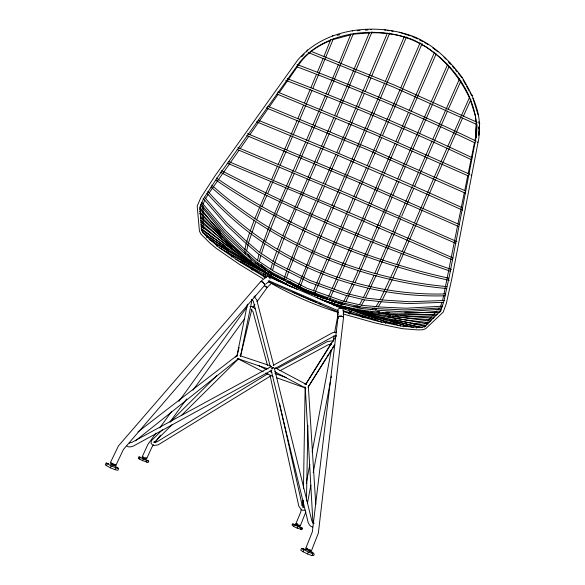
<?xml version="1.0" encoding="UTF-8"?>
<svg xmlns="http://www.w3.org/2000/svg" width="585" height="585" viewBox="0 0 585 585"><rect width="100%" height="100%" fill="white"/><g stroke="black" fill="none" stroke-linecap="round" stroke-linejoin="round"><path stroke-width="0.88" d="M303.154 507.517L303.271 500.226M303.469 488.373L305.151 387.197M306.46 500.855L307.878 425.258M301.736 548.423L308.317 552.028L312.631 553.695L312.273 555.253L311.849 555.604L307.534 553.936L303.008 551.743L300.953 550.317L300.844 549.71L301.736 548.423L306.167 549.71M478.837 128.832L478.918 127.062M117.431 468.161L117.468 467.459L115.055 466.282M292.675 523.941L301.18 527.97L300.895 529.176L297.165 528.109L293.626 526.434L291.973 524.95L292.675 523.941L296.485 525.198M478.815 135.047L479.422 125.409L478.932 137.76L451.978 277.955L446.348 303.41L443.247 312.068L425.631 328.741L422.604 329.764L417.544 329.903L402.422 328.675L389.8 326.123L375.329 322.993L343.029 313.984M478.83 135.04C482.223 114.309 472.504 94.536 462.07 77.3C449.477 60.474 434.136 45.228 414.524 36.87C376.382 22.208 324.924 27.597 297.553 60.248L214.929 175.968L200.852 197.657L197.203 206.03L199.434 231.155L200.977 234.146L209.949 243.097L216.165 248.289L239.206 264.223L262.855 278.672M478.822 128.78L478.954 127.018M343.512 317.56L318.35 533.11L311.505 550.646L310.796 550.565L305.823 548.167L312.332 531.875L338.145 316.405L341.238 316.09L343.022 316.748L343.519 317.545L343.022 316.77L341.238 316.105L338.137 316.419M139.011 456.907L146.828 460.636L146.469 461.806L142.513 460.636L138.352 458.362L139.011 456.907L140.29 457.258M106.17 463.035L111.223 465.967L115.94 467.81L115.479 469.316L115.084 469.675L110.368 467.832L105.315 464.885L106.17 463.035L108.781 463.671M244.874 249.459L246.358 242.855M236.523 356.711L236.684 355.834L235.389 357.121M284.317 278.116L284.127 280.741M246.585 251.075L248.471 242.833L255.557 222.388M301.377 509.242L300.631 512.343L295.886 523.743L296.61 524.204L300.346 525.688L305.787 512.029M302.05 505.667L303.059 500.299M306.255 483.312L309.794 464.534M312.149 452.015L331.505 349.172M333.019 341.121L334.028 335.761M334.7 332.178L337.391 317.874L338.057 317.896L337.399 317.86L338.152 318.116L337.391 317.874M251.894 267.469L251.733 269.634L252.515 269.97L253.181 269.568L253.459 268.142M307.476 503.085L310.847 485.199M313.216 472.68L330.766 379.68M331.103 377.888L331.439 376.104M257.473 260.603L258.914 254.68M259.33 261.4L260.8 255.491M247.396 304.134L236.896 356.316L239.075 347.453M240.53 356.155L252.069 299.608M457.572 225.722L444.022 293.831M457.938 223.931L464.322 192.582M464.687 190.79L467.781 175.566M468.146 173.774L474.53 142.433M474.896 140.641L475.62 137.058L476.439 125.117L475.905 137.131L476.175 123.479M143.208 457.916L142.601 457.748L145.68 459.093L146.038 457.36M443.664 295.527L442.509 300.595M477.696 142.535L477.835 141.884M309.582 550.763L310.247 551.209L309.75 551.158L310.087 549.666M240.552 356.111L251.872 309.077L251.294 309.896L251.594 309.516M471.188 175.632L471.349 174.959M270.811 269.034L272.442 263.287M272.486 270.57L274.328 264.106M479.605 124.13L479.773 123.493M312.595 293.224L312.624 294.569M263.974 273.897L263.404 276.047L263.521 276.785L264.296 277.122L264.961 276.72L265.531 274.577M442.07 302.269L440.344 306.95M298.555 285.4L298.131 287.374M284.559 277.283L286.745 270.68M300.419 286.204L299.966 288.164L299.849 287.176M286.423 278.087L288.639 271.498M114.324 465.506L114.653 465.814L113.834 465.616L114.272 464.176M259.85 251.762L270.043 223.982L285.736 187.763M343.285 311.673L375.767 320.697L390.063 323.746L402.597 326.24L417.456 327.359L422.377 327.19L425.266 326.159L424.249 326.935L440.6 310.927L443.649 302.248L449.236 276.778L476.095 137.131L476.848 125.227L476.38 137.212C480.044 95.933 449.207 56.869 413.259 39.846C376.886 25.828 326.079 30.515 299.981 61.871L217.649 177.138L203.521 198.812L199.821 207.163L201.686 230.921L201.562 229.656L202.995 232.545L206.425 236.311L217.795 246.49L228.384 253.963L240.559 262.329L265.634 277.626M246.585 242.022L249.568 232.859M315.315 293.794L315.527 293.1L314.825 293.626M424.783 326.993L424.988 326.328L394.831 319.651M261.268 254.036L264.676 243.821M272.954 261.729L276.771 250.987M274.592 263.323L284.069 238.124M202.907 204.64L204.794 200.055M250.131 231.214L254.263 219.975M110.368 467.832L111.223 465.967M298.803 284.698L318.364 236.691M265.254 242.175L277.802 210.936L294.496 173.043M287.286 269.18L300.551 235.865L315.49 201.496M300.668 285.502L307.82 267.213M308.317 552.028L307.534 553.936M289.187 269.999L298.167 247.111M142.513 460.636L143.179 459.174M206.768 237.773L207.404 236.398L228.728 249.839M297.78 526.624L297.165 528.109M216.933 246.161L217.554 244.801L225.254 249.232M277.378 249.4L282.131 237.291M231.821 257.027L232.428 255.689L246.036 262.731M315.037 292.515L314.335 294.372L315.527 293.1M254.892 218.388L270.753 181.438M256.501 220.011L261.305 208.282M330.657 39.795L323.798 56.796M333.274 38.968L312.807 88.591M350.92 34.01L339.183 62.77M353.208 34.032L328.09 94.653M282.752 235.755L307.352 178.966M284.383 237.356L289.904 224.084M369.347 32.738L334.591 115.764M313.458 291.023L315.973 284.88M371.994 31.919L336.529 116.598M308.485 265.605L326.657 222.87M315.322 291.827L322.949 273.736M316.492 74.368L310.869 87.765M317.538 71.86L323.103 58.471M299.169 244.705L304.902 231.104M387.402 33.082L349.925 121.877M389.712 33.126L371.629 76.284M338.481 64.452L326.152 93.827M316.631 283.308L326.869 259.17M297.816 118.755L303.461 105.351M304.522 102.843L310.167 89.439M299.747 119.581L312.097 90.265M404.162 36.935L385.435 81.205M406.502 36.943L380.396 98.419M261.985 206.666L266.935 195.295M313.048 124.737L325.443 95.494M320.646 112.196L308.295 141.168M321.355 110.528L327.381 96.328M364.338 93.49L358.305 107.633M365.033 91.852L370.941 77.922M333.874 117.439L321.501 146.338M330.115 131.669L335.812 118.272M401.529 253.195L396.63 264.617M402.231 251.557L413.792 224.464M409.054 240.896L393.032 277.89M409.756 239.25L422.407 209.759M291.154 134.331L297.114 120.393M293.085 135.157L299.396 120.4M349.208 123.552L336.748 152.634M357.596 109.307L338.686 153.46M384.733 82.843L352.06 159.04M379.694 100.057L367.168 129.263M323.629 272.135L348.104 215.302M370.802 241.503L359.036 268.625M371.512 239.835L396.944 180.626M392.067 233.473L374.656 273.721M392.769 231.828L405.105 203.068M400.696 218.658L376.945 273.773M290.803 135.15L278.248 164.297M286.167 151.288L280.171 165.124M286.862 149.68L292.734 135.976M306.364 140.341L312.346 126.375M290.591 222.483L296.273 209.437M305.589 229.503L324.602 185.898M366.451 130.938L353.647 160.685M327.549 257.59L340.031 228.618M400.096 89.403L367.292 165.57M400.805 87.772L420.118 42.742M422.107 43.59L389.288 119.896M379.153 227.36L360.638 270.211M379.855 225.715L392.199 196.984M414.494 222.819L427.116 193.606M323.081 147.983L329.406 133.3M319.052 235.09L330.869 207.894M360.06 182.315L353.925 196.523M360.784 180.641L366.576 167.222M368.521 168.056L355.863 197.357M368.879 167.222L375.234 152.495M375.943 150.857L381.712 137.468M382.436 135.793L388.564 121.57M382.166 173.087L395.087 143.193M368.513 204.765L332.148 288.537M369.223 203.112L381.808 173.921M384.462 173.094L397.032 144.027M351.292 250.124L339.424 277.312M351.987 248.523L370.459 205.598M383.745 174.754L371.168 203.946M397.646 178.988L430.648 103.048M399.592 179.822L405.588 165.943M392.901 195.353L398.882 181.46M405.815 201.43L412.169 186.681M401.749 216.187L413.756 188.333L333.457 153.387L256.603 121.826M305.655 141.98L286.46 186.132M295.579 170.586L307.586 142.806M320.792 147.968L308.068 177.328M316.017 164.29L297.005 207.785M316.726 162.659L322.73 148.802M336.031 154.286L323.373 183.419M337.969 155.12L325.318 184.253M351.344 160.692L331.929 205.452M353.281 161.526L340.609 190.805M340.748 226.958L353.216 198.154M349.165 212.852L355.161 198.988M408.44 112.342L402.326 126.462M409.149 110.704L434.538 52.226M395.811 141.519L401.603 128.137M410.392 113.176L397.756 142.352M411.101 111.538L436.176 53.871M412.527 185.862L418.582 171.895M414.465 186.695L427.05 157.753M427.474 192.787L433.887 178.023M429.412 193.62L435.467 179.675M423.109 208.15L429.054 194.439M277.531 165.935L271.469 179.814M279.462 166.762L267.652 193.664M316.565 199.032L322.657 185.065M327.381 221.203L339.9 192.436M406.29 164.305L412.103 150.937M412.834 149.263L419.006 135.055M419.737 133.38L448.995 66.69M419.291 170.257L432.008 141.087M432.732 139.42L459.671 78.47M427.774 156.085L447.51 111.011M431.357 101.424L447.737 64.204M395.928 266.226L380.126 299.608M448.249 109.344L460.921 80.913M434.238 177.204L440.096 163.851M440.827 162.184L447.042 147.998M447.781 146.33L469.638 97.147M436.176 178.037L462.567 118.038M463.305 116.378L470.859 99.618M338.028 280.471L334.057 289.356M358.364 270.131L353.026 282.007M331.498 289.992L328.624 296.302M360.301 270.972L354.949 282.84M373.947 275.294L368.652 286.752M376.235 275.345L365.713 297.421M153.511 444.775L151.764 447.445L146.689 458.662L142.25 456.724L147.881 444.454L155.968 433.127M333.399 290.811L330.496 297.114M352.316 283.557L347.497 293.889M354.247 284.39L345.633 302.138M392.323 279.44L387.16 290.27M115.947 465.265L123.406 449.463L265.034 284.844L263.082 282.336L261.407 281.502L260.544 281.707L118.448 445.909L110.302 462.801L115.947 465.265L115.472 464.826M385.573 323.395L386.144 322.035L368.184 315.732M367.892 288.325L363.139 297.97M416.271 328.17L416.849 326.759L389.625 319.724M346.788 295.366L343.768 301.333M386.385 291.835L382.027 300.427M111.655 462.896L110.74 464.102L111.062 464.402L112.342 465.031L113.015 463.678M330.13 297.889L329.165 299.652M337.055 306.891L337.859 305.348M362.459 299.344L359.534 304.639M364.353 300.156L361.398 305.443M349.815 310.964L348.77 312.902L348.923 313.662L349.706 313.999L351.38 311.637M379.299 301.114L375.884 306.854M381.193 301.933L378.188 306.971M205.627 198.556L208.333 194.183M201.467 230.651L201.818 230.059L225.678 246.292M296.668 524.862L296.259 524.782L296.763 525.103L297.67 523.582M199.624 213.949L200.004 213.328L221.035 234.022M362.737 315.315L361.983 316.536L362.144 317.297L362.927 317.64L364.309 315.995M308.558 386.4L325.867 358.539M326.832 356.989L328.755 353.896M329.713 352.345L331.154 350.02M332.602 347.702L334.042 345.377M336.207 335.973L305.684 384.382L331.461 342.861L331.264 343.973L330.956 343.607M308.083 387.175L334.854 344.974M326.415 298.218L327.541 297.048M209.269 192.743L238.994 150.308M307.366 49.864L306.664 51.919M111.062 464.402L111.932 463.152M240.033 148.817L248.903 136.129M249.941 134.63L268.193 108.51M269.232 107.011L278.102 94.324M279.14 92.832L297.392 66.705M298.438 65.213C306.087 53.623 317.692 45.528 330.547 40.606M264.925 286.153L267.184 287.535L257.042 301.567M309.75 551.158L306.306 549.49L307.169 548.255M159.698 427.957L171.427 411.708M178.893 401.376L247.148 306.862M251.411 300.953L252.479 299.476M254.08 297.26L255.14 295.783M155.113 442.56L160.444 435.181M170.052 421.895L186.593 399.007M192.999 390.151L244.764 318.547M252.771 307.476L254.906 304.522M303.79 549.834L303.008 551.743M294.248 524.95L293.626 526.434M426.692 322.364L425.507 323.71L426.523 322.935L424.344 323.732M427.876 321.026L431.438 317.004M432.622 315.659L436.783 310.971M437.968 309.626L439.152 308.288M140.568 457.836L140.927 457.433M438.757 312.748L439.964 311.417M267.601 287.001L272.032 282.716L271.155 282.475M301.765 56.752L304.2 54.178M293.575 524.591L293.955 524.189M302.833 549.11L303.322 548.606M139.932 457.624L139.267 459.086M339.081 303.279L340.492 302.043M162.433 429.77L151.457 440.695L151.003 443.042L152.444 444.892L153.994 445.47L158.111 444.885L270.789 375.855M170.184 422.056L216.669 375.76M172.187 424.608L154.052 442.582L154.294 441.675L154.52 442.64M181.255 415.621L238.241 359.117M107.165 463.978L106.309 465.843M261.349 280.785L267.608 276.281L269.137 277.246L270.277 278.986M344.74 303.556L343.607 304.427M135.354 440.9L238.812 358.371M266.007 283.842L269.743 280.954M137.994 431.876L236.662 355.76M403.314 326.759L404.023 325.267L391.19 321.399M376.557 309.026L375.102 310.013M360.36 306.832L357.515 307.907M236.069 356.009L237.239 355.154M300.566 529.462L301.823 529.681L302.438 528.204L299.432 526.529M267.908 373.727L156.817 441.953L153.913 441.946M273.151 365.369L332.66 332.682L336.36 332.178M274.592 368.74L334.093 336.075L336.346 335.841M271.908 370.21L133.248 446.136L130.667 446.867L128.415 446.838L126.967 446.062M271.243 366.502L131.83 442.421L129.358 442.779M275.074 373.362L276.676 372.499M279.879 370.773L328.733 344.477L331.615 344.375M276.939 368.652L327.359 341.589L331.461 340.931L332.989 341.377M251.733 299.593L252.267 299.33M313.414 522.888L312.873 523.144L314.16 523.297L312.507 522.156L311.871 520.921L274.482 368.696M370.693 309.787L374.875 308.032M271.55 368.491L273.97 367.68M272.274 368.192L273.561 367.694M423.847 326.569L426.129 325.779M337.194 35.334L339.812 34.617M332.178 39.809L350.715 34.844M260.537 281.721L261.393 281.517L263.075 282.343L265.034 284.844M299.893 288.602L302.087 288.127L301.282 287.776M353.355 306.752L358.086 305.845M302.847 507.239L303.359 507.166M304.939 510.091L302.628 510.303L301.173 509.572L298.811 506.157L270.065 375.526M357.347 30.72L360.016 30.522M365.354 30.128L368.023 29.93M353.362 34.135L369.698 32.979M441.017 309.224L403.182 311.768L378.678 310.328L360.002 308.295L340.667 303.622L305.736 291.754L273.188 274.489L256.596 263.667L242.395 251.521L224.677 234.782L200.282 205.042M441.075 310.876C399.087 315.688 355.505 313.728 316.068 297.246M250.022 306.613L252.332 306.503L255.089 308.851M442.75 306.174L405.895 308.215L381.084 307.059L362.042 305.341L342.313 300.807L306.971 288.259L273.67 271.184L256.917 259.981L242.731 247.382L225.064 230.241L201.635 202.315M441.902 307.915L405.076 309.955L380.279 308.807L361.245 307.096L341.53 302.562L306.226 290.021L272.946 272.961L256.208 261.766L242.036 249.166L224.384 232.033L200.977 204.121M420.337 324.127L413.339 324.002M444.344 300.471L409.873 301.75L385.018 300.156L365.881 298.109L345.932 293.341L310.072 280.486L276.193 263.257L259.14 252.069L244.676 239.638L226.702 222.79L204.37 197.108M443.488 302.306L409.032 303.593L384.184 302.006L365.055 299.966L345.113 295.206L309.275 282.358L275.411 265.129L258.373 253.948L243.916 241.517L225.949 224.669L203.053 198.308M404.718 312.799L439.883 312.485M437.258 314.182C397.968 315.373 357.164 315.359 320.492 299.22M371.519 32.855C388.308 32.314 405.485 35.568 420.205 43.868M445.902 293.926C356.645 296.522 267.045 258.541 207.887 191.463M445.134 295.798C355.841 298.452 266.175 260.442 207.039 193.291M408.973 314.372L436.008 315.41M434.297 317.033L398.275 315.644L378.795 313.246M414.253 326.54L418.78 326.73M376.952 311.637L379.636 311.768M385.903 312.083L389.478 312.258M400.63 315.622L433.368 318.32M431.672 319.871C403.094 317.501 373.976 315.885 346.422 307.359M311.849 555.604L313.889 555.406L314.167 553.856L312.631 553.695M404.681 323.227L406.399 323.403M446.772 288.537C360.163 280.756 275.966 244.998 211.017 187.046M403.65 325.567L410.663 326.335M446.779 286.599C360.411 278.672 276.508 242.914 211.711 185.123M306.306 549.49L306.803 549.549M305.823 548.167L306.54 548.247M430.794 321.194L392.374 316.229M429.119 322.679C400.462 319.629 371.811 315.278 344.17 306.942M263.265 371.833L237.634 358.612L238.848 358.759M341.216 302.145L342.656 302.343M382.612 313.238L384.411 313.502M387.109 313.889L388.901 314.152M390.7 314.408L393.398 314.803M395.197 315.059L396.988 315.322M362.868 310.927L364.638 311.191M366.407 311.461L368.177 311.732M370.832 312.134L372.601 312.405M286.028 281.736L289.473 282.277L288.661 281.926L288.895 282.826M384.199 29.82L385.976 30.106M387.753 30.391L389.537 30.683M391.314 30.968L393.091 31.254M428.257 324.068L387.76 316.851M425.734 325.333C398.122 321.099 370.576 315.746 344.031 306.891M301.18 527.97L302.438 528.204M295.886 523.743L296.471 523.86M388.908 315.549L390.641 315.893M396.074 324.068L384.221 321.604M461.872 77.608L462.362 77.703L461.872 77.388M341.421 303.959L342.876 304.273M422.465 327.476C396.718 322.138 371.117 315.885 346.196 307.432M449.945 63.29L450.45 63.407L448.973 62.675M332.923 35.78L332.317 35.641L332.675 35.919M115.084 469.675L117.665 470.281L118.177 469.945L118.514 468.424L117.468 467.459M341.552 306.328L352.221 308.858M353.998 309.275L357.559 310.123M115.94 467.81L118.514 468.424M448.761 278.197C365.874 259.872 286.445 225.898 216.318 178.023M449.273 280.347C366.071 262.124 286.277 228.194 215.923 180.107M370.693 29.418L371.278 29.564M413.485 327.593L369.055 315.483L341.486 306.211M388.433 30.603L388.996 30.749M363.512 316.573L376.565 319.966M146.162 462.091L148.056 462.596L148.714 461.141L145.351 459.262M138.352 458.362L139.632 458.706M146.828 460.636L148.714 461.141M142.25 456.724L143.12 456.965M350.013 312.785L362.663 316.331M383.577 317.969L386.173 318.723M342.883 304.449L329.362 299.776L338.708 303.396M383.482 319.074L386.049 319.849M400.747 325.984L367.936 316.039L337.859 305.129M339.351 307.096L345.399 308.968M343.029 310.613L349.135 312.514M338.123 312.448C314.84 305.114 292.339 295.33 271.096 283.315M339.571 303.673L342.152 304.492M399.314 32.255L410.253 35.86M411.935 36.416L417.588 38.902M239.908 355.665L270.424 365.815M342.686 304.471L329.282 299.505M237.634 358.612L268.105 368.908M356.104 311.6L367.329 315.432M333.582 305.173L335.198 305.728M451.379 269.444C372.521 242.124 295.608 209.152 221.576 170.615M450.494 271.264C371.395 243.916 294.27 210.827 220.077 172.085M312.617 527.026L310.986 526.463L309.377 524.811L308.134 522.405L271.06 369.852M382.034 322.306L351.987 311.9L328.755 302.686M275.199 373.639L286.175 377.508M304.748 384.06L306.438 384.659M273.005 376.455L265.663 373.076M276.376 377.661L305.897 388.206L274.694 371.746M312.514 293.699L306.62 291.571L286.679 281.473M314.203 294.306L327.673 299.169M312.266 293.97L306.277 291.769L286.738 282.021M313.977 294.599L326.796 299.315M311.893 294.094L305.948 291.908L293.019 285.458M313.589 294.716L317.83 296.273M320.375 297.209L324.624 298.774M324.361 300.354L338.035 305.377M297.092 64.54C357.881 87.392 417.675 112.971 476.212 141.102M296.471 66.61C357.121 89.425 416.783 114.945 475.188 143.011M312.829 293.692L300.434 288.295M314.518 294.328L327.169 299.147M328.858 299.783L334.766 302.028M331.527 302.679L334.057 303.637M312.332 293.253L300.661 288.134M314.028 293.904L327.644 299.14M327.607 298.862L307.527 291.111L301.07 288.017M316.748 302.496L306.321 298.218M319.242 303.454L320.902 304.09M287.235 78.617C349.801 102.558 411.445 128.919 471.978 157.621M285.78 80.342C348.77 104.444 410.831 130.989 471.773 159.88M341.889 306.233L344.375 307.198M346.027 307.842L351.826 310.094M112.342 465.031L113.834 465.616M310.715 51.188L394.041 84.927L477.294 122.353M308.332 52.577L393.193 86.938L477.126 124.671M267.659 106.185L367.219 147.383L465.58 190.966M266.182 107.852L366.393 149.329L465.375 193.189M326.276 298.496L301.209 287.995M328.799 299.52L335.519 302.24M258.161 120.225C326.986 147.91 395.16 177.16 462.669 207.916M247.477 133.658L353.947 178.111L459.51 224.64M246.753 135.588L353.135 180.026L458.618 226.505M237.89 147.544L347.285 193.511L456.856 241.59M321.245 299.578L322.913 300.273M324.58 300.961L327.088 301.992M237.181 149.46L346.474 195.419L455.942 243.426M228.698 161.562L356.623 215.733L453.031 257.992M227.17 163.113L323.849 203.887L452.147 259.82M277.67 92.02L373.895 131.874L469.77 174.264M276.998 94.024L373.062 133.833L468.695 176.107M312.938 293.092L301.494 288.127M315.403 294.123L326.108 298.584M329.399 299.951L333.516 301.67M471.232 94.777L472.717 95.538L471.247 95.033M269.129 276.99L341.187 308.098M269.341 281.005L338.101 310.693M305.538 297.882L292.895 292.112M338.532 312.251L268.712 281.787M413.756 188.333L462.596 210.169M288.485 282.321L298.24 286.679M283.206 282.972L263.089 273.517L235.843 259.272M284.851 283.71L287.315 284.822M278.994 277.795L283.93 280.061M288.866 282.328L298.738 286.862M296.763 525.103L299.359 526.134L298.855 525.813M267.689 273.919L270.087 275.06M284.917 280.273L272.968 274.292M288.149 281.824L298.642 286.855M272.442 276.654L248.837 264.632L219.28 247.674M287.527 281.824L299.015 287.345M310.577 551.706L312.068 552.43M284.208 280.427L276.098 276.493L268.573 272.04M287.454 281.999L298.811 287.506M273.839 277.612L287.666 284.515M293.114 287.564C255.148 271.849 226.249 241.671 199.668 211.375M266.424 287.155L267.177 287.542M247.63 263.557L249.232 264.391M258.241 365.369L266.226 369.53M269.422 371.197L271.82 372.448M421.763 44.679L426.436 47.122L434.289 53.008M271.235 273.787L272.778 274.592M275.857 276.208L278.167 277.414M269.839 274.935L248.135 263.287L209.108 239.404M277.231 280.486L279.498 281.685M419.153 39.736L423.072 41.806M424.637 42.639L428.549 44.709M250.036 264.8L251.638 265.648M256.464 268.201L259.674 269.897M297.07 289.283C257.656 271.886 225.554 241.861 200.194 207.521M275.359 367.936L306.489 384.528M267.513 271.381L270.628 273.049M266.095 272.537L229.539 250.921L202.717 232.669M275.403 275.528L270.804 273.005L270.46 271.498M271.352 273.634L284.244 280.252L267.82 271.374M269.129 274.358C244.939 261.268 222.644 245.049 200.999 228.172M264.939 276.157L266.438 276.998M270.124 276.471L275.652 279.593M263.974 269.151L266.277 270.489M226.79 250.117L228.333 251.002M266.38 272.588C242.095 258.519 221.532 239.002 200.794 220.318M251.104 309.553L253.027 311.739L267.477 365.406M267.162 273.217C243.433 259.272 221.752 242.146 200.896 224.252M252.859 268.932L264.193 275.732M241.356 261.744L252.098 268.478M299.615 525.235L300.346 525.688M300.756 529.001L301.823 529.681M264.632 269.414L255.045 262.658M267.681 271.418L269.963 272.924M257.875 267.096L260.917 269.1M262.438 270.102L266.241 272.603M267.755 273.605L271.557 276.113M264.932 286.145L266.438 287.14M235.104 251.331L200.867 226M311.564 551.735L313.304 552.92M234.066 256.793L226.132 251.309M352.228 30.749L352.616 31.027M231.952 247.426L200.816 222.022M435.723 54.083C450.062 65.856 461.463 81.015 469.404 97.768M432.885 47.97L437.938 51.772M146.257 458.333L146.689 458.662M249.466 260.5L252.969 263.25M229.759 243.945L226.293 241.049M240.45 253.276L226.124 241.378L200.648 216.304M304.485 387.029L305.428 387.811M212.092 240.647L217.605 245.283M200.743 218.022L222.263 237.415M254.102 296.368L256.72 299.856L273.773 365.64M251.945 299.352L253.283 301.143L270.336 366.897M260.34 266.336L257.875 263.989L257.429 262.409M208.406 237.217L204.83 233.649M207.902 233.261L213.196 238.351M261.261 264.603L265.436 268.8L265.817 270.124M444.008 57.169L445.916 59.1M448.454 61.681L450.867 64.35M199.697 208.969L220.311 231.294M268.149 280.829L269.597 282.489L268.442 281.114M452.585 66.419L454.304 68.489M455.444 69.864L457.163 71.933M458.311 73.315L461.74 77.454M247.799 254.299L251.521 260.274M463.049 79.845L465.667 84.635M466.537 86.229L469.155 91.011M470.033 92.605L470.903 94.2M271.498 366.605L272.537 368.923M302.343 506.091L279.63 403.73M201.708 229.561L202.476 231.068M204.136 228.742L203.068 226.563L203.2 227.821L202.922 205.532M245.276 253.992L244.757 250.914M308.295 385.954L315.776 504.658M470.113 99.406L475.444 115.925L476.014 121.797M472.921 98.258L478.084 114.74M129.468 442.677L129.621 443.233M285.743 279.571L285.853 280.018M290.284 281.816L290.387 282.665M277.941 276.083L278.036 276.932M338.218 315.03L337.779 309.582L338.876 308.602L340.916 308.236L342.7 308.697L343.183 309.714L343.658 316.324M478.822 121.746L478.954 123.501M305.238 387.182L312.946 522.983M200.37 207.097L200.436 209.781M200.494 212.472L200.531 214.256M337.53 311.783L337.538 316.514"/></g></svg>
